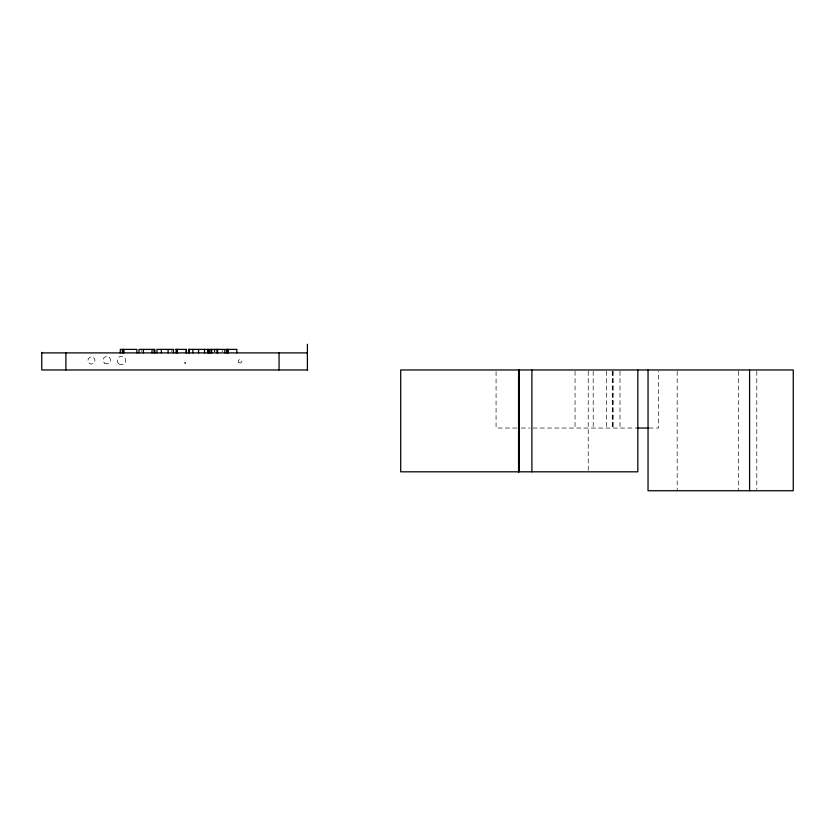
<?xml version="1.0" encoding="UTF-8"?>
<svg xmlns="http://www.w3.org/2000/svg" width="835" height="835" viewBox="0 0 835 835"><rect width="100%" height="100%" fill="white"/><g stroke="black" fill="none" stroke-linecap="round" stroke-linejoin="round"><path stroke-width="0.63" stroke-dasharray="4.17 3.13" d="M516.844 428.052L496.073 428.052L496.073 371.262M521.27 428.052L529.922 428.052M532.887 428.052L636.938 428.052M649.035 428.052L658.565 428.052L658.565 371.262M756.792 371.262L756.792 489.446M738.328 371.262L738.328 490.74M677.185 371.262L677.185 490.74M620.019 371.262L620.019 428.052M613.193 371.262L613.193 428.052M612.535 371.262L612.587 428.052M612.274 371.262L612.274 428.052M606.429 371.262L606.429 428.052M593.205 371.262L593.205 428.052M588.237 371.251L588.237 470.522M575.044 371.262L575.044 428.052M222.214 349.395L222.214 351.733M214.898 349.395L214.898 351.733M214.564 349.395L214.564 351.733M171.833 349.395L171.833 351.733M141.825 349.395L141.825 351.733M184.671 362.797C185.474 365.312 186.623 361.033 184.671 362.797M88.959 362.985A3.497 3.497 0 0 0 94.814 361.409A3.497 3.497 0 0 0 90.535 357.13A3.497 3.497 0 0 0 88.959 362.985M104.552 363.11A3.716 3.716 0 0 0 110.523 360.71A3.716 3.716 0 0 0 105.45 356.733A3.716 3.716 0 0 0 104.552 363.11M119.092 364.029A4.269 4.269 0 0 0 125.741 360.803A4.269 4.269 0 0 0 119.624 356.66A4.269 4.269 0 0 0 119.092 364.029M238.883 362.463A1.722 1.722 0 0 0 241.764 361.691A1.722 1.722 0 0 0 239.655 359.582A1.722 1.722 0 0 0 238.883 362.463"/><path stroke-width="1.25" d="M175.256 349.395L186.372 349.395L186.372 352.902M225.732 349.395L236.848 349.395L236.848 352.902M41.75 352.902L307.395 352.902M307.697 369.968L41.75 369.968L41.75 352.349M637.335 428.052L648.388 428.052M749.579 369.968L749.579 490.74M648.043 369.968L648.043 490.74L793.25 490.74L793.25 369.968L400.706 369.968L400.706 471.817L637.825 471.817L637.825 369.968M531.895 369.968L531.895 471.817M518.952 369.968L518.952 471.817M518.754 369.968L518.754 471.817M518.577 369.968L518.577 471.817M307.395 344.26L307.395 369.968M279.057 352.902L279.057 369.968M227.882 349.395L227.882 352.902M227.788 349.395L227.788 352.902M226.661 349.395L226.661 352.902M224.824 352.902L224.824 349.395L209.428 349.395L209.428 352.902M217.58 349.395L217.58 352.902M217.006 349.395L217.006 352.902M211.673 349.395L211.673 352.902M211.046 349.395L211.046 352.902M208.656 352.902L208.656 349.395L188.574 349.395L188.574 352.902M208.207 349.395L208.207 352.902M207.832 349.395L207.832 352.902M204.544 349.395L204.544 352.902M198.521 349.395L198.573 352.902M192.875 349.395L192.875 352.902M189.336 349.395L189.336 352.902M186.226 349.395L186.226 352.902M177.406 349.395L177.406 352.902M177.312 349.395L177.312 352.902M176.185 349.395L176.185 352.902M173.461 352.902L173.461 349.395L156.938 349.395L156.938 352.902M168.106 349.395L168.106 352.902M161.385 349.395L161.385 352.902M154.861 352.902L154.861 349.395L139.027 349.395L139.027 352.902M154.057 349.395L154.057 352.902M152.012 349.395L152.012 352.902M143.432 349.395L143.432 352.902M136.877 352.902L136.877 349.395L120.303 349.395L120.303 352.902M123.705 349.395L123.705 352.902M123.601 349.395L123.601 352.902M122.39 349.395L122.39 352.902M65.892 352.902L65.892 369.968"/></g></svg>
